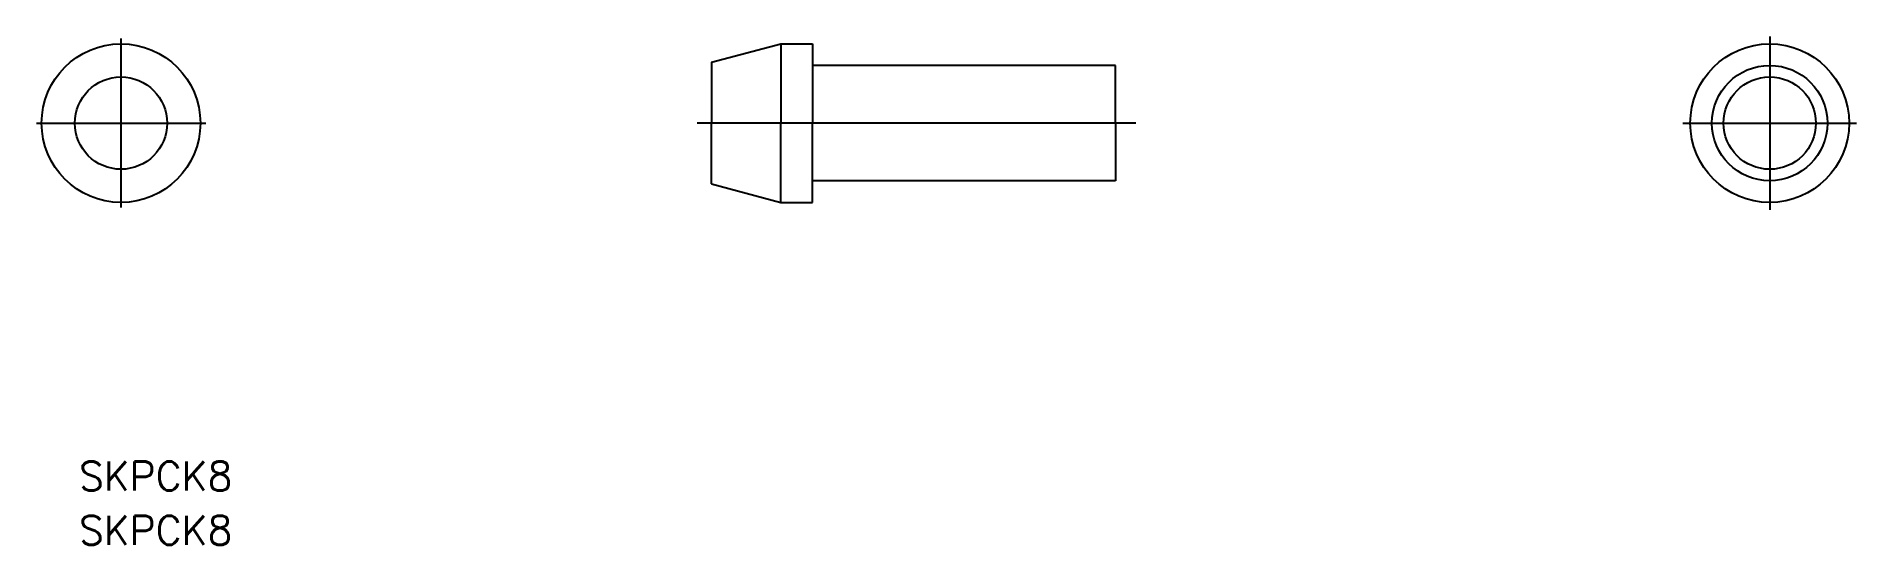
# Model space of a CAD drawing. Extents: x -45 to 81, y -29 to 6.
import ezdxf

# ---------------------------------------------------------------- set-up
doc = ezdxf.new("R2010")
doc.units = 0
doc.linetypes.add('CENTER', pattern=[50.8, 31.75, -6.35, 6.35, -6.35])
doc.layers.get('0').update_dxf_attribs({"linetype": 'CONTINUOUS'})
doc.layers.add('CENTER', color=1, linetype='CENTER')
doc.styles.get("Standard").update_dxf_attribs({"font": 'txt.shx', "bigfont": '@extfont2.shx'})

msp = doc.modelspace()

# ---------------------------------------------------------------- linework, layer by layer
at = {"color": 7, "linetype": 'CONTINUOUS'}
for p, q in [((1.59, 4.22), (6.39, 5.5)), ((6.39, 5.5), (6.39, 0)), ((6.39, 5.5), (8.59, 5.5)), ((8.59, 5.5), (8.59, 0)), ((1.59, 4.22), (1.59, 0)), ((29.59, 4), (8.59, 4)), ((29.59, 0), (29.59, 4)), ((1.59, -4.22), (1.59, 0)), ((6.39, -5.5), (6.39, 0)), ((8.59, -5.5), (8.59, 0)), ((29.59, 0), (29.59, -4)), ((1.59, -4.22), (6.39, -5.5)), ((29.59, -4), (8.59, -4)), ((6.39, -5.5), (8.59, -5.5))]:
    msp.add_line(p, q, dxfattribs=at)
for centre, radius in [((-39.32, 0), 5.5), ((74.92, 0), 5.5), ((74.92, 0), 4), ((-39.32, 0), 3.2), ((74.92, 0), 3.2)]:
    msp.add_circle(centre, radius, dxfattribs=at)
at = {"layer": 'CENTER', "color": 1, "linetype": 'CENTER'}
for p, q in [((-39.32, 5.86), (-39.32, -5.86)), ((74.92, 6.02), (74.92, -6.02)), ((-45.18, 0), (-33.45, 0)), ((31.01, 0), (0.61, 0)), ((68.91, 0), (80.94, 0))]:
    msp.add_line(p, q, dxfattribs=at)

# ---------------------------------------------------------------- texts
at = {"color": 7, "linetype": 'CONTINUOUS'}
for p in [(-42.23, -25.48), (-42.23, -29.24)]:
    msp.add_text('SKPCK8', height=2, dxfattribs=at).set_placement(p)

doc.saveas('drawing.dxf')
